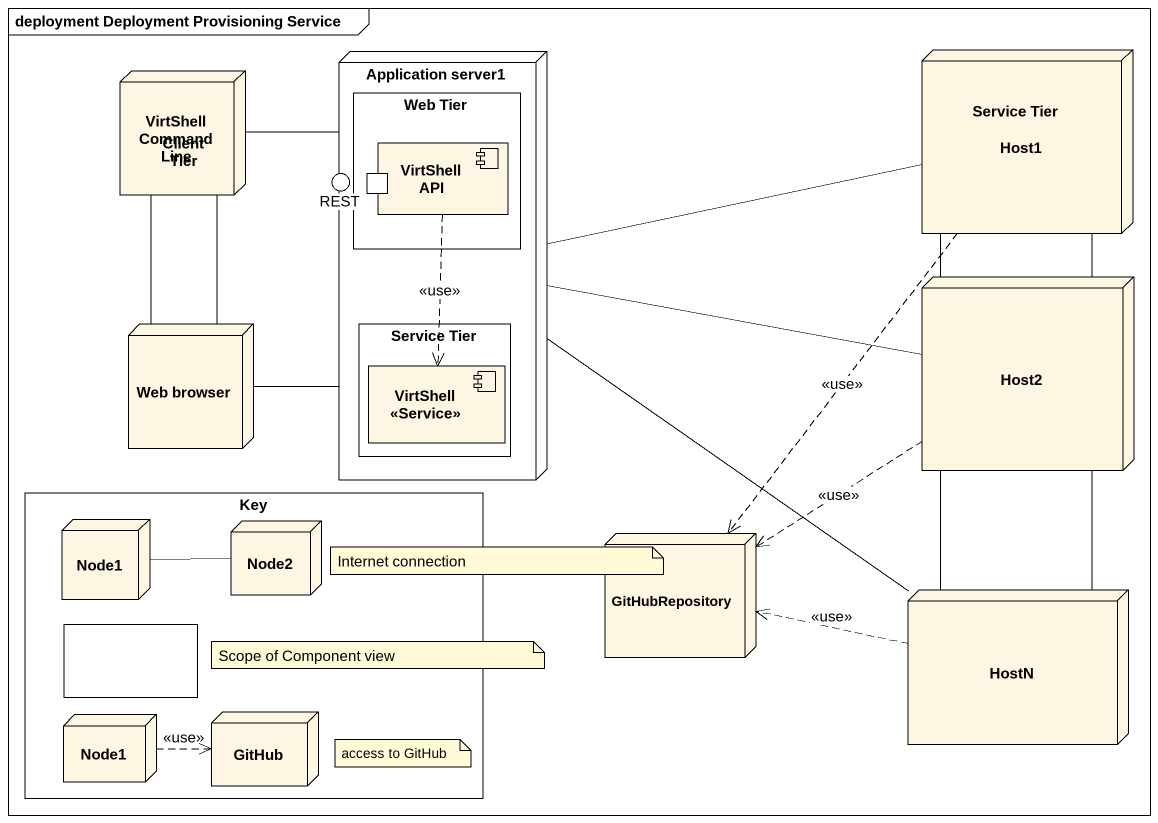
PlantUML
@startuml
mainframe deployment Deployment Provisioning Service
node "Application server1" as Application_server1 {
  rectangle "Web Tier" as Web_Tier {
    component "VirtShell API" as VirtShell_API {
      port " " as port1
    }
  }
  rectangle "Service Tier" as Service_Tier_2 {
    component "VirtShell <<Service>>" as VirtShell_Service
  }
}
node Host1
node "VirtShell Command Line" as VirtShell_Command_Line
rectangle "Service Tier" as Service_Tier
rectangle "Client Tier" as Client_Tier
() REST
node Host2
node "Web browser" as Web_browser
rectangle Key {
  node Node1
  node Node2
  rectangle " " as rectangle1
  node "Node1" as Node1_2
  node GitHub
}
node GitHubRepository
node HostN
Application_server1 -right- Host1
Application_server1 -right- Host2
Application_server1 -- HostN
Host1 ..> GitHubRepository : <<use>>
VirtShell_Command_Line -right- Application_server1
VirtShell_API ..> VirtShell_Service : <<use>>
Host2 ..> GitHubRepository : <<use>>
Web_browser -right- Application_server1
Node1 -right- Node2
HostN .left.> GitHubRepository : <<use>>
Node1_2 .right.> GitHub : <<use>>
note as N1
  Internet connection
end note
note as N2
  Scope of Component view
end note
note as N3
  access to GitHub
end note
@enduml
